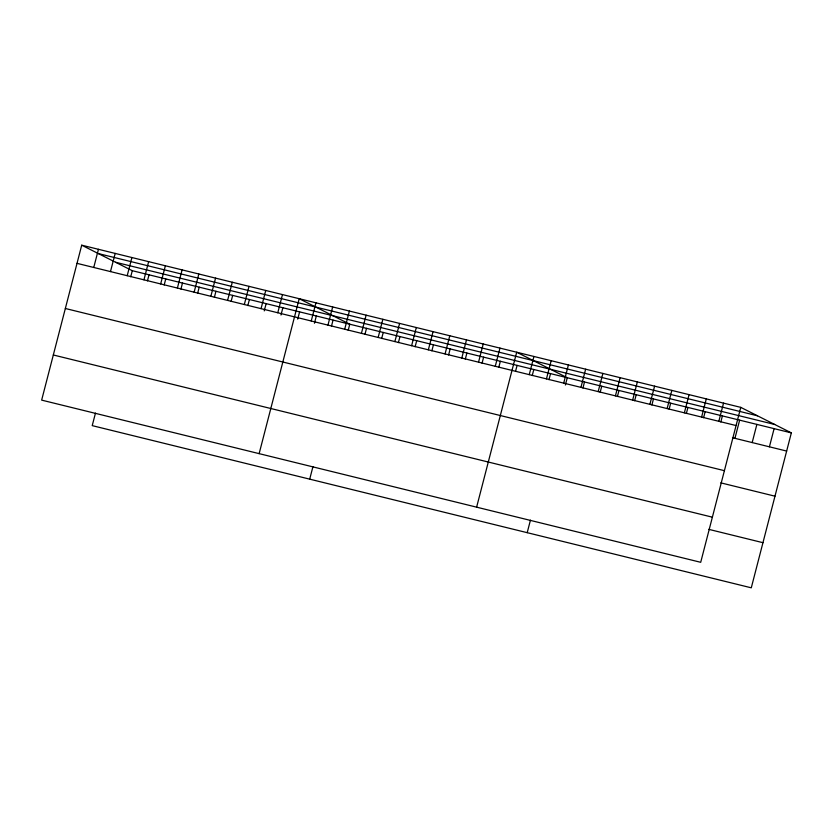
<?xml version="1.0" encoding="UTF-8"?>
<svg xmlns="http://www.w3.org/2000/svg" width="833" height="833" viewBox="0 0 833 833"><rect width="100%" height="100%" fill="white"/><g stroke="black" fill="none" stroke-linecap="round" stroke-linejoin="round"><path stroke-width="1.25" d="M81.717 245.183L41.65 400.121L700.709 562.306L740.776 407.368L81.717 245.183L132.291 270.694L791.35 432.879L751.283 587.817L92.224 425.632L95.472 413.095M93.754 267.476L98.45 249.296M110.477 271.589L115.183 253.419M127.21 275.702L131.906 257.532M130.729 276.754L132.291 270.694M143.942 279.826L148.638 261.656M147.462 280.867L149.024 274.807M160.665 283.938L165.371 265.769M164.184 284.98L165.757 278.93M177.398 288.062L182.094 269.882M180.917 289.103L182.489 283.043M194.131 292.175L198.827 274.005M197.65 293.216L199.212 287.156M210.853 296.288L215.56 278.118M214.383 297.339L215.945 291.279M227.586 300.411L232.292 282.241M231.105 301.452L232.678 295.392M244.319 304.524L249.015 286.354M247.838 305.565L249.4 299.516M261.052 308.647L265.748 290.467M264.259 310.896L266.133 303.629M277.774 312.76L282.481 294.59M280.981 315.02L282.866 307.741M259.136 453.641L299.203 298.703L349.787 324.214L348.215 330.274M297.714 319.133L299.599 311.865M311.24 320.997L315.936 302.827M314.447 323.246L316.321 315.978M327.963 325.109L332.669 306.94M331.482 326.151L333.054 320.101M344.695 329.233L349.391 311.053M309.709 479.152L312.958 466.615M361.428 333.346L366.124 315.176M364.948 334.387L366.51 328.337M378.161 337.459L382.857 319.289M381.681 338.51L383.242 332.45M394.884 341.582L399.59 323.412M398.403 342.623L399.975 336.563M411.617 345.695L416.313 327.525M415.136 346.736L416.698 340.687M428.349 349.818L433.045 331.638M431.869 350.86L433.431 344.8M445.072 353.931L449.778 335.761M448.591 354.973L450.164 348.923M461.805 358.044L466.501 339.874M465.324 359.096L466.897 353.036M478.538 362.168L483.234 343.998M482.057 363.209L483.619 357.149M495.271 366.281L499.967 348.111M498.79 367.322L500.352 361.272M476.622 507.162L516.699 352.224L567.273 377.734L565.388 385.002M515.512 371.445L517.085 365.385M529.236 374.642L533.932 356.472M532.245 375.558L533.807 369.508M546.469 378.88L551.165 360.71M548.978 379.681L550.54 373.621M563.702 383.128L568.408 364.958M527.206 532.672L530.444 520.136M580.945 387.366L585.641 369.196M582.944 388.032L584.506 381.983M598.177 391.614L602.884 373.434M600.177 392.281L601.749 386.22M615.42 395.852L620.116 377.682M617.42 396.518L618.981 390.458M632.653 400.09L637.349 381.92M634.652 400.767L636.214 394.707M649.886 404.338L654.592 386.158M651.885 405.005L653.457 398.945M667.129 408.576L671.825 390.406M669.128 409.242L670.69 403.193M684.362 412.814L689.068 394.644M686.361 413.491L687.933 407.431M701.605 417.062L706.301 398.892M703.604 417.729L705.166 411.669M718.837 421.3L723.533 403.13M720.837 421.977L722.398 415.917M734.935 438.325L739.642 420.155M752.178 442.573L756.874 424.403M769.411 446.811L774.117 428.641M98.409 253.596L757.468 415.792M115.61 262.27L774.659 424.466M77.021 263.353L736.07 425.548M732.478 437.721L786.654 451.059M65.349 308.491L724.398 470.676M720.805 482.859L774.982 496.187M53.322 354.983L712.371 517.178M708.779 529.351L762.955 542.689M740.776 407.368L791.35 432.879"/></g></svg>
